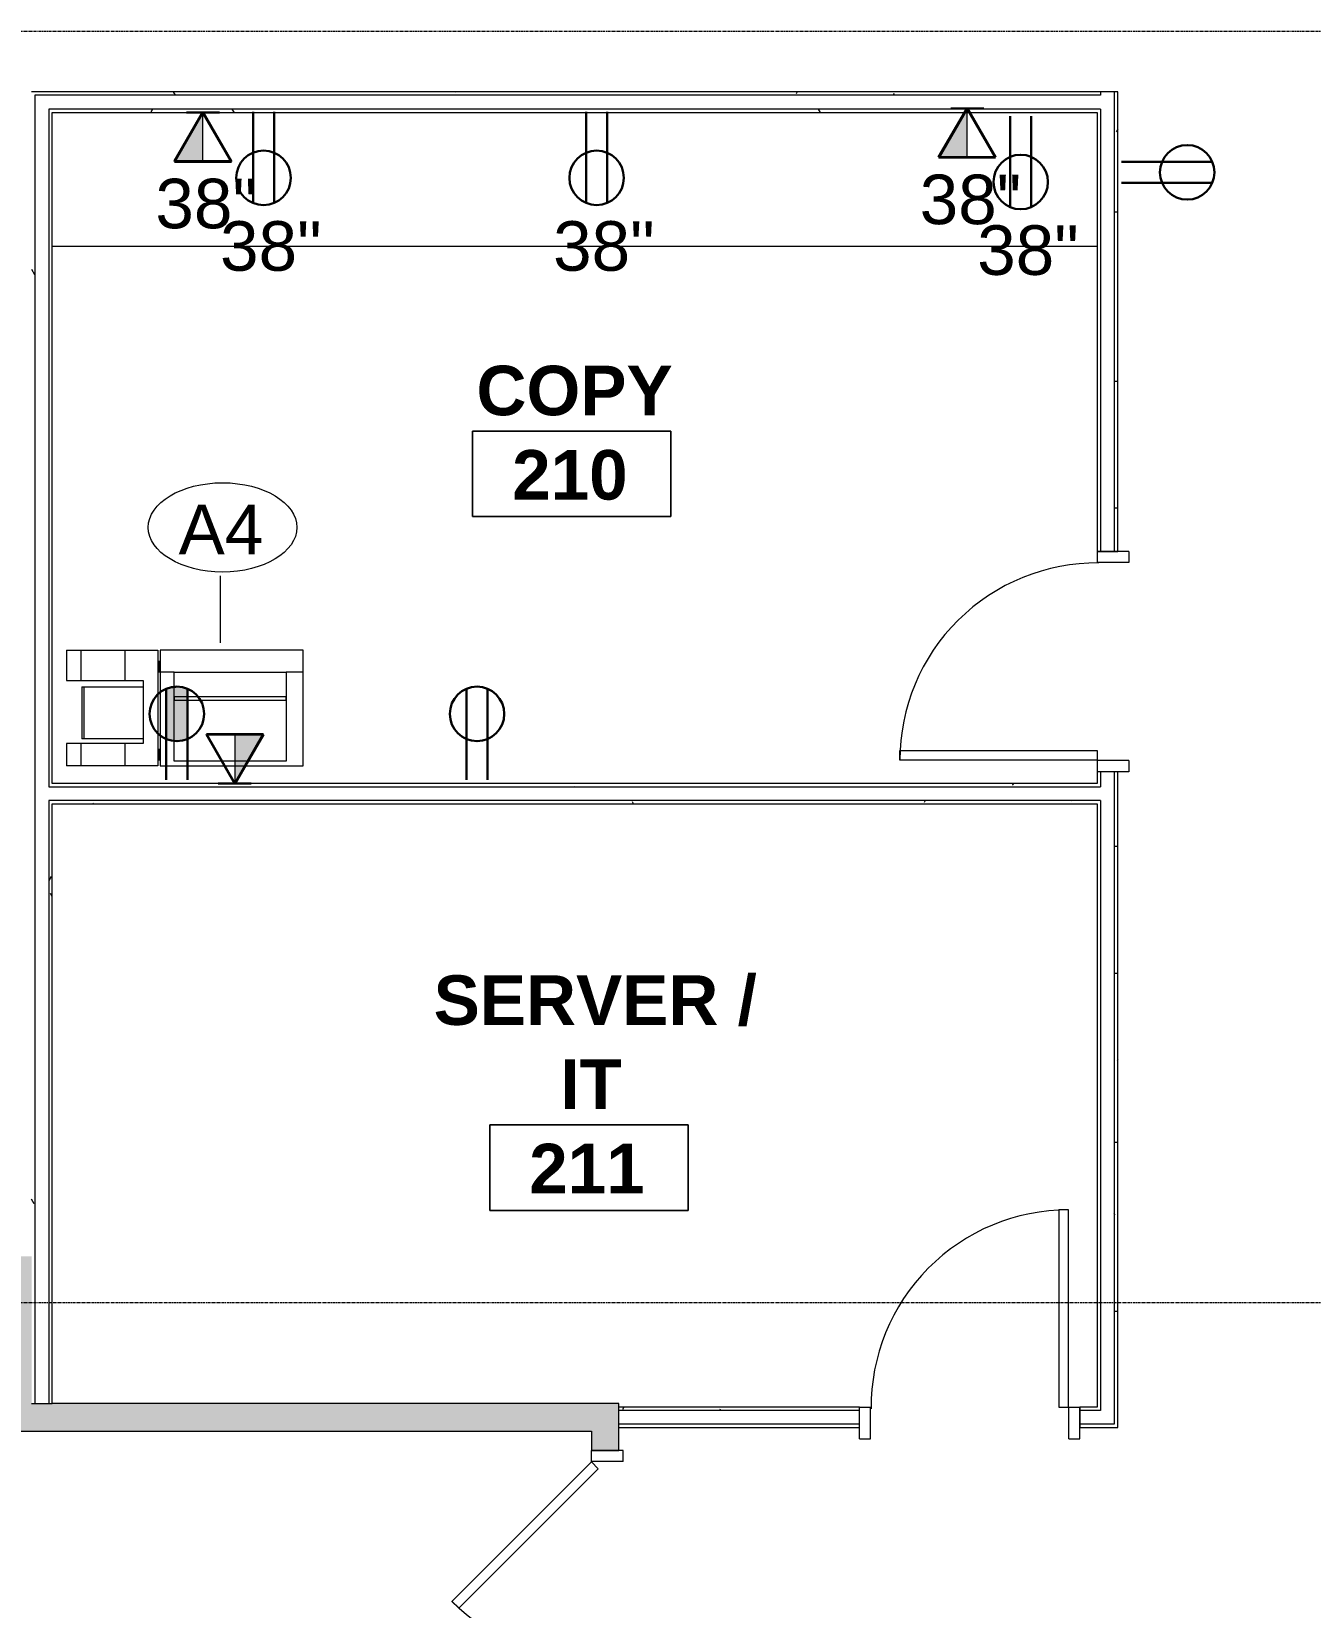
# Model space of a CAD drawing. Header units: inches. Extents: x 29752 to 31446, y 4278 to 5722.
# Drawn here: x 30570.3 to 30802.5, y 5061.1 to 5347.3 of the extents above; entities that cross this region are included whole.
import ezdxf

# ---------------------------------------------------------------- set-up
doc = ezdxf.new("R2010")
doc.units = ezdxf.units.IN
doc.header["$MEASUREMENT"] = 0
doc.linetypes.add('Grid Line 1_2_', pattern=[0.875, 0.5, -0.125, 0.125, -0.125])
for name, color, linetype, lineweight in [('A-ANNO-NOTE', 131, 'Continuous', 30), ('A-AREA-IDEN', 2, 'Continuous', 9), ('A-DOOR', 31, 'Continuous', 13), ('A-DOOR-FRAM', 31, 'Continuous', 20), ('A-WALL', 113, 'Continuous', 13), ('A-WALL-PATT', 111, 'Continuous', 13), ('I-WALL', 2, 'Continuous', 13), ('Q-CASE', 31, 'Continuous', 9), ('Q-SPCQ', 91, 'Continuous', 9), ('Q-SPCQ-IDEN', 132, 'Continuous', 9), ('S-GRID', 1, 'Continuous', 9)]:
    doc.layers.add(name, color=color, linetype=linetype, lineweight=lineweight)
doc.styles.add('Arial', font='arial.ttf', dxfattribs={"height": 9})
doc.styles.add('Swis721 Lt BT', font='swissl.ttf', dxfattribs={"height": 9})
doc.styles.add('Swis721 Lt BT_B', font='', dxfattribs={"height": 9})
doc.styles.get('Swis721 Lt BT_B').set_extended_font_data('Swis721 Lt BT', bold=True)
pattern_1 = [(0, (0, 0), (30.72, 7.68), [1.267, -21.773, 1.267, -21.773, -122.88]), (0, (0, 0), (30.72, 7.68), [-46.08, 1.267, -44.813, 1.267, -21.773, -53.76]), (0, (0, 0), (30.72, 7.68), [-115.2, 1.267, -14.093, 1.267, -37.133]), (120, (11.52, 3.84), (-22.0110751, 22.7643004), [1.267, -21.773, 1.267, -21.773, -122.88]), (120, (11.52, 3.84), (-22.0110751, 22.7643004), [-46.08, 1.267, -44.813, 1.267, -21.773, -53.76]), (120, (11.52, 3.84), (-22.0110751, 22.7643004), [-115.2, 1.267, -14.093, 1.267, -37.133]), (240, (15.36, 19.2), (-8.7089249, -30.4443004), [1.267, -21.773, 1.267, -21.773, -122.88]), (240, (15.36, 19.2), (-8.7089249, -30.4443004), [-46.08, 1.267, -44.813, 1.267, -21.773, -53.76]), (240, (15.36, 19.2), (-8.7089249, -30.4443004), [-115.2, 1.267, -14.093, 1.267, -37.133])]

# ---------------------------------------------------------------- blocks, each defined once
blk = doc.blocks.new('Single Flush - OTJ_SOLIDFLUSH_ALUM-5854607-FIRST FLOOR POWER _ SIGNAL')
at = {"layer": 'A-DOOR', "lineweight": 20}
for p, q in [((-7.42, 27.82), (-8.65, 26.59)), ((-8.65, 26.59), (16.67, 1.26)), ((17.91, 2.5), (-7.42, 27.82)), ((16.67, 1.26), (17.91, 2.5))]:
    blk.add_line(p, q, dxfattribs=at)
at = {"layer": 'A-DOOR', "lineweight": 9}
blk.add_arc((17.91, 2.5), 35.81, 135, 180.5, dxfattribs=at)
at = {"layer": 'A-DOOR-FRAM'}
for p, q in [((-20, -3.25), (-20, 2.5)), ((-20, 2.5), (-18, 2.5)), ((-18, -3.25), (-18, 2.5)), ((18, -3.25), (18, 2.5)), ((18, 2.5), (20, 2.5)), ((20, -3.25), (20, 2.5)), ((-20, -3.25), (-18, -3.25)), ((18, -3.25), (20, -3.25))]:
    blk.add_line(p, q, dxfattribs=at)
blk = doc.blocks.new('Single Flush - OTJ_SOLIDFLUSH_ALUM-5854608-FIRST FLOOR POWER _ SIGNAL')
at = {"layer": 'A-DOOR', "lineweight": 20}
for p, q in [((16.15625, 37.6875), (16.15625, 1.875)), ((17.90625, 37.6875), (16.15625, 37.6875)), ((17.90625, 1.875), (17.90625, 37.6875)), ((16.15625, 1.875), (17.90625, 1.875))]:
    blk.add_line(p, q, dxfattribs=at)
at = {"layer": 'A-DOOR', "lineweight": 9}
blk.add_arc((17.90625, 1.875), 35.8125, 90, 180.5, dxfattribs=at)
at = {"layer": 'A-DOOR-FRAM'}
for p, q in [((-20, -3.875), (-20, 1.875)), ((-20, 1.875), (-18, 1.875)), ((-18, -3.875), (-18, 1.875)), ((18.000004, -3.875), (18.000004, 1.875)), ((18.000004, 1.875), (20.000004, 1.875)), ((20.000004, -3.875), (20.000004, 1.875)), ((-20, -3.875), (-18, -3.875)), ((18.000004, -3.875), (20.000004, -3.875))]:
    blk.add_line(p, q, dxfattribs=at)
blk = doc.blocks.new('C-Counter Top - ADJ HEIGHT-5951094-FIRST FLOOR POWER _ SIGNAL')
at = {"layer": 'Q-CASE'}
blk.add_line((-46.01, -25), (143.7, -25), dxfattribs=at)
blk = doc.blocks.new('Single Flush - OTJ_SOLIDFLUSH_ALUM-5854609-FIRST FLOOR POWER _ SIGNAL')
at = {"layer": 'A-DOOR', "lineweight": 20}
for p, q in [((16.15625, -1.875), (17.90625, -1.875)), ((16.15625, -37.6875), (16.15625, -1.875)), ((17.90625, -1.875), (17.90625, -37.6875)), ((17.90625, -37.6875), (16.15625, -37.6875))]:
    blk.add_line(p, q, dxfattribs=at)
at = {"layer": 'A-DOOR', "lineweight": 9}
blk.add_arc((17.90625, -1.875), 35.8125, 179.5, 270, dxfattribs=at)
at = {"layer": 'A-DOOR-FRAM'}
for p, q in [((-20, 3.875), (-20, -1.875)), ((-20, 3.875), (-18, 3.875)), ((-18, 3.875), (-18, -1.875)), ((18.000004, 3.875), (18.000004, -1.875)), ((18.000004, 3.875), (20.000004, 3.875)), ((20.000004, 3.875), (20.000004, -1.875)), ((-20, -1.875), (-18, -1.875)), ((18.000004, -1.875), (20.000004, -1.875))]:
    blk.add_line(p, q, dxfattribs=at)
blk = doc.blocks.new('A-Copier-Floor - A-Copier-Floor-6426861-FIRST FLOOR POWER _ SIGNAL')
at = {"layer": 'Q-SPCQ'}
for p, q in [((-30.09, 9.53), (-27.49, 9.53)), ((-30.09, 9.53), (-30.09, 3.97)), ((-27.49, 9.53), (-19.49, 9.53)), ((-27.49, 9.53), (-27.49, 3.97)), ((-19.49, 9.53), (-13.49, 9.53)), ((-19.49, 9.53), (-19.49, 3.97)), ((-13.49, 9.53), (-13.49, -11.47)), ((12.91, 9.53), (-13.09, 9.53)), ((-13.09, 9.53), (-13.09, 5.51)), ((12.91, 5.51), (12.91, 9.53)), ((-13.29, 7.53), (-13.29, 5.51)), ((-13.29, 7.53), (-13.1, 7.53)), ((-30.09, 3.97), (-27.49, 3.97)), ((-27.49, 3.97), (-19.49, 3.97)), ((-19.49, 3.97), (-16.13, 3.97)), ((-16.13, 3.97), (-16.13, -7.47)), ((-13.1, 5.51), (-13.29, 5.51)), ((-10.52, 5.51), (-13.09, 5.51)), ((-13.09, 5.51), (-13.09, -11.47)), ((-10.52, -10.67), (-10.52, 5.51)), ((-10.52, 5.51), (9.82, 5.51)), ((12.91, 5.51), (9.82, 5.51)), ((9.82, 5.51), (9.82, -10.67)), ((12.91, -11.47), (12.91, 5.51)), ((-27.26, 2.84), (-26.84, 2.84)), ((-27.26, 2.84), (-27.26, -6.6)), ((-26.84, 2.84), (-16.13, 2.84)), ((-26.84, -6.6), (-26.84, 2.84)), ((9.82, 1.03), (-10.52, 1.03)), ((-10.52, 1.03), (-10.52, 0.4)), ((-10.52, 0.4), (9.82, 0.4)), ((9.82, 0.4), (9.82, 1.03)), ((-27.49, -7.47), (-30.09, -7.47)), ((-30.09, -7.47), (-30.09, -11.47)), ((-19.49, -7.47), (-27.49, -7.47)), ((-27.49, -7.47), (-27.49, -11.47)), ((-26.84, -6.6), (-27.26, -6.6)), ((-16.13, -6.6), (-26.84, -6.6)), ((-16.13, -7.47), (-19.49, -7.47)), ((-19.49, -7.47), (-19.49, -11.47)), ((-13.29, -8.47), (-13.29, -10.49)), ((-13.29, -8.47), (-13.1, -8.47)), ((-13.1, -10.49), (-13.29, -10.49)), ((9.82, -10.67), (-10.52, -10.67)), ((-27.49, -11.47), (-30.09, -11.47)), ((-19.49, -11.47), (-27.49, -11.47)), ((-13.49, -11.47), (-19.49, -11.47)), ((-13.09, -11.47), (12.91, -11.47))]:
    blk.add_line(p, q, dxfattribs=at)
blk = doc.blocks.new('Room Tag - Room Name and Number-3379422-FIRST FLOOR POWER _ SIGNAL')
at = {"layer": 'A-AREA-IDEN'}
for p, q in [((-0.1881, -0.1636), (-0.1881, -0.0018)), ((-0.1881, -0.0018), (0.1869, -0.0018)), ((0.1869, -0.0018), (-0.1881, -0.0018)), ((-0.1881, -0.0018), (-0.1881, -0.1636)), ((0.1869, -0.0018), (0.1869, -0.1636)), ((0.1869, -0.1636), (0.1869, -0.0018)), ((0.1869, -0.1636), (-0.1881, -0.1636)), ((-0.1881, -0.1636), (0.1869, -0.1636))]:
    blk.add_line(p, q, dxfattribs=at)
blk = doc.blocks.new('Appliance_Specialty Equipment Tag - Standard-3515593-FIRST FLOOR POWER _ SIGNAL')
at = {"layer": 'Q-SPCQ-IDEN'}
blk.add_ellipse((-0.0499, 0.0037), major_axis=(-0.1406, 0), ratio=0.600473, dxfattribs=at)

msp = doc.modelspace()

# ---------------------------------------------------------------- hatches: boundary and pattern name
at = {"layer": 'A-ANNO-NOTE', "lineweight": 9}
for points in [[(30601.42, 5323.76), (30601.42, 5332.69), (30596.27, 5323.76)], [(30740.2, 5324.51), (30740.2, 5333.44), (30735.04, 5324.51)], [(30594.81, 5227.93), (30597.62, 5228.26), (30595.37, 5228.14)], [(30594.81, 5227.93), (30598.56, 5227.95), (30597.62, 5228.26)], [(30598.65, 5227.91), (30598.56, 5227.95), (30594.81, 5227.93)], [(30594.81, 5218.84), (30598.65, 5227.91), (30594.81, 5227.93)], [(30594.9, 5218.8), (30598.65, 5227.91), (30594.81, 5218.84)], [(30595, 5218.77), (30598.65, 5227.91), (30594.9, 5218.8)], [(30595.09, 5218.73), (30598.65, 5227.91), (30595, 5218.77)], [(30595.18, 5218.7), (30598.65, 5227.91), (30595.09, 5218.73)], [(30595.28, 5218.67), (30598.65, 5227.91), (30595.18, 5218.7)], [(30595.37, 5218.64), (30598.65, 5227.91), (30595.28, 5218.67)], [(30595.37, 5228.14), (30597.62, 5228.26), (30597.03, 5228.34)], [(30595.46, 5218.62), (30598.65, 5227.91), (30595.37, 5218.64)], [(30595.56, 5218.59), (30598.65, 5227.91), (30595.46, 5218.62)], [(30595.66, 5218.57), (30598.65, 5227.91), (30595.56, 5218.59)], [(30595.75, 5218.55), (30598.65, 5227.91), (30595.66, 5218.57)], [(30595.85, 5218.53), (30598.65, 5227.91), (30595.75, 5218.55)], [(30595.95, 5218.52), (30598.65, 5227.91), (30595.85, 5218.53)], [(30596.04, 5218.5), (30598.65, 5227.91), (30595.95, 5218.52)], [(30596.14, 5218.49), (30598.65, 5227.91), (30596.04, 5218.5)], [(30596.24, 5218.48), (30598.65, 5227.91), (30596.14, 5218.49)], [(30596.34, 5218.47), (30598.65, 5227.91), (30596.24, 5218.48)], [(30596.43, 5218.46), (30598.65, 5227.91), (30596.34, 5218.47)], [(30596.53, 5218.46), (30598.65, 5227.91), (30596.43, 5218.46)], [(30596.63, 5218.46), (30598.65, 5227.91), (30596.53, 5218.46)], [(30596.73, 5218.45), (30598.65, 5227.91), (30596.63, 5218.46)], [(30596.73, 5218.45), (30596.83, 5218.46), (30598.65, 5227.91)], [(30596.83, 5218.46), (30596.93, 5218.46), (30598.65, 5227.91)], [(30596.93, 5218.46), (30597.02, 5218.46), (30598.65, 5227.91)], [(30597.02, 5218.46), (30597.12, 5218.47), (30598.65, 5227.91)], [(30597.12, 5218.47), (30597.22, 5218.48), (30598.65, 5227.91)], [(30597.22, 5218.48), (30597.32, 5218.49), (30598.65, 5227.91)], [(30597.32, 5218.49), (30597.42, 5218.5), (30598.65, 5227.91)], [(30597.42, 5218.5), (30597.51, 5218.52), (30598.65, 5227.91)], [(30597.51, 5218.52), (30597.61, 5218.53), (30598.65, 5227.91)], [(30597.61, 5218.53), (30597.71, 5218.55), (30598.65, 5227.91)], [(30598.56, 5227.95), (30598.37, 5228.03), (30597.62, 5228.26)], [(30597.71, 5218.55), (30597.8, 5218.57), (30598.65, 5227.91)], [(30597.8, 5218.57), (30597.9, 5218.59), (30598.65, 5227.91)], [(30597.9, 5218.59), (30597.99, 5218.62), (30598.65, 5227.91)], [(30597.99, 5218.62), (30598.09, 5218.64), (30598.65, 5227.91)], [(30598.09, 5218.64), (30598.18, 5218.67), (30598.65, 5227.91)], [(30598.18, 5218.67), (30598.28, 5218.7), (30598.65, 5227.91)], [(30598.28, 5218.7), (30598.37, 5218.73), (30598.65, 5227.91)], [(30598.37, 5218.73), (30598.46, 5218.77), (30598.65, 5227.91)], [(30598.46, 5218.77), (30598.55, 5218.8), (30598.65, 5227.91)], [(30598.55, 5218.8), (30598.65, 5218.84), (30598.65, 5227.91)], [(30607.28, 5210.72), (30612.43, 5219.65), (30607.28, 5219.65)]]:
    msp.add_hatch(color=256, dxfattribs=at).paths.add_polyline_path(points, flags=0)
at = {"layer": 'A-WALL'}
msp.add_hatch(color=250, dxfattribs=at).paths.add_polyline_path([(30568.36, 5098.14), (30570.34, 5098.14), (30570.34, 5124.89), (30540.46, 5124.89), (30540.46, 5098.14), (30544.36, 5098.14)], flags=0)
at = {"layer": 'A-WALL-PATT', "lineweight": 9}
h = msp.add_hatch(dxfattribs=at)
h.set_pattern_fill('FP_1', color=256, style=0, pattern_type=2)
h.set_pattern_definition(pattern_1)
h.paths.add_polyline_path([(30570.96, 5098.14), (30570.96, 5336.37), (30570.34, 5336.37), (30570.34, 5098.14)], flags=0)
h = msp.add_hatch(dxfattribs=at)
h.set_pattern_fill('FP_1', color=256, style=0, pattern_type=2)
h.set_pattern_definition(pattern_1)
h.paths.add_polyline_path([(30574.09, 5335.75), (30763.8, 5335.75), (30763.8, 5336.37), (30570.96, 5336.37), (30570.96, 5335.75), (30573.46, 5335.75)], flags=0)
h = msp.add_hatch(dxfattribs=at)
h.set_pattern_fill('FP_1', color=256, style=0, pattern_type=2)
h.set_pattern_definition(pattern_1)
h.paths.add_polyline_path([(30767.55, 5093.77), (30767.55, 5212.91), (30766.93, 5212.91), (30766.93, 5093.77)], flags=0)
h.paths.add_polyline_path([(30767.55, 5252.91), (30767.55, 5336.37), (30766.93, 5336.37), (30766.93, 5252.91)], flags=0)
h = msp.add_hatch(dxfattribs=at)
h.set_pattern_fill('FP_1', color=256, style=0, pattern_type=2)
h.set_pattern_definition(pattern_1)
h.paths.add_polyline_path([(30573.46, 5098.14), (30574.09, 5098.14), (30574.09, 5207.66), (30573.46, 5207.66), (30573.46, 5098.17)], flags=0)
h.paths.add_polyline_path([(30573.52, 5210.16), (30574.09, 5210.16), (30574.09, 5333.25), (30573.46, 5333.25), (30573.46, 5210.16)], flags=0)
h = msp.add_hatch(dxfattribs=at)
h.set_pattern_fill('FP_1', color=256, style=0, pattern_type=2)
h.set_pattern_definition(pattern_1)
h.paths.add_polyline_path([(30706.02, 5332.62), (30763.8, 5332.62), (30763.8, 5333.25), (30574.09, 5333.25), (30574.09, 5332.62), (30601.81, 5332.62)], flags=0)
h = msp.add_hatch(dxfattribs=at)
h.set_pattern_fill('FP_1', color=256, style=0, pattern_type=2)
h.set_pattern_definition(pattern_1)
h.paths.add_polyline_path([(30619.68, 5210.16), (30763.8, 5210.16), (30763.8, 5210.79), (30574.09, 5210.79), (30574.09, 5210.16), (30601.81, 5210.16)], flags=0)
h = msp.add_hatch(dxfattribs=at)
h.set_pattern_fill('FP_1', color=256, style=0, pattern_type=2)
h.set_pattern_definition(pattern_1)
h.paths.add_polyline_path([(30706.02, 5207.04), (30763.8, 5207.04), (30763.8, 5207.66), (30574.09, 5207.66), (30574.09, 5207.04), (30653.91, 5207.04)], flags=0)
msp.add_hatch(color=7, dxfattribs=at).paths.add_polyline_path([(30601.81, 5093.14), (30676.99, 5093.14), (30676.99, 5098.14), (30147.11, 5098.14), (30147.11, 5093.14), (30571.36, 5093.14)], flags=0)
h = msp.add_hatch(dxfattribs=at)
h.set_pattern_fill('FP_1', color=256, style=0, pattern_type=2)
h.set_pattern_definition(pattern_1)
h.paths.add_polyline_path([(30720.68, 5096.89), (30720.68, 5097.52), (30676.99, 5097.52), (30676.99, 5096.89), (30706.02, 5096.89)], flags=0)
h.paths.add_polyline_path([(30760.68, 5096.89), (30763.8, 5096.89), (30763.8, 5097.52), (30760.68, 5097.52)], flags=0)
h = msp.add_hatch(color=7, dxfattribs=at)
h.paths.add_polyline_path([(30676.52, 4793.08), (30676.99, 4793.08), (30676.99, 5049.64), (30671.99, 5049.64), (30671.99, 4793.08), (30674.93, 4793.08)], flags=0)
h.paths.add_polyline_path([(30676.99, 5089.64), (30676.99, 5093.14), (30671.99, 5093.14), (30671.99, 5089.64)], flags=0)

# ---------------------------------------------------------------- linework, layer by layer
at = {"layer": 'A-ANNO-NOTE', "lineweight": 9}
for p, q in [((30601.42, 5332.69), (30596.27, 5323.76)), ((30601.42, 5323.76), (30601.42, 5332.69)), ((30740.2, 5333.44), (30735.04, 5324.51)), ((30740.2, 5324.51), (30740.2, 5333.44)), ((30735.04, 5324.51), (30740.2, 5324.51)), ((30596.27, 5323.76), (30601.42, 5323.76)), ((30594.81, 5227.93), (30594.81, 5218.84)), ((30598.65, 5218.84), (30598.65, 5227.91)), ((30607.28, 5210.72), (30612.43, 5219.65)), ((30612.43, 5219.65), (30607.28, 5219.65)), ((30607.28, 5219.65), (30607.28, 5210.72))]:
    msp.add_line(p, q, dxfattribs=at)
at = {"layer": 'A-ANNO-NOTE'}
for p, q in [((30601.42, 5332.69), (30596.27, 5323.76)), ((30601.46, 5332.62), (30596.31, 5323.69)), ((30598.46, 5332.62), (30604.46, 5332.62)), ((30601.42, 5332.69), (30606.58, 5323.76)), ((30601.46, 5332.62), (30606.62, 5323.69)), ((30610.56, 5332.72), (30610.56, 5316.19)), ((30614.39, 5332.72), (30614.39, 5316.19)), ((30671.02, 5332.72), (30671.02, 5316.19)), ((30674.85, 5332.72), (30674.85, 5316.19)), ((30740.2, 5333.44), (30735.04, 5324.51)), ((30740.24, 5333.37), (30735.08, 5324.44)), ((30737.24, 5333.37), (30743.24, 5333.37)), ((30740.2, 5333.44), (30745.35, 5324.51)), ((30740.24, 5333.37), (30745.39, 5324.44)), ((30748.02, 5331.97), (30748.02, 5315.44)), ((30751.85, 5331.97), (30751.85, 5315.44)), ((30745.35, 5324.51), (30735.04, 5324.51)), ((30745.39, 5324.44), (30735.08, 5324.44)), ((30606.58, 5323.76), (30596.27, 5323.76)), ((30606.62, 5323.69), (30596.31, 5323.69)), ((30768.21, 5323.67), (30784.73, 5323.67)), ((30768.21, 5319.84), (30784.73, 5319.84)), ((30594.81, 5211.44), (30594.81, 5227.97)), ((30594.81, 5211.44), (30594.81, 5227.97)), ((30598.65, 5211.44), (30598.65, 5227.97)), ((30649.31, 5211.44), (30649.31, 5227.97)), ((30653.15, 5211.44), (30653.15, 5227.97)), ((30607.24, 5210.79), (30602.08, 5219.72)), ((30602.08, 5219.72), (30612.39, 5219.72)), ((30607.28, 5210.72), (30602.12, 5219.65)), ((30602.12, 5219.65), (30612.43, 5219.65)), ((30607.24, 5210.79), (30612.39, 5219.72)), ((30607.28, 5210.72), (30612.43, 5219.65)), ((30610.24, 5210.79), (30604.24, 5210.79))]:
    msp.add_line(p, q, dxfattribs=at)
for centre in [(30780.17, 5321.76), (30612.47, 5320.76), (30672.94, 5320.76), (30749.94, 5320.01), (30596.73, 5223.4), (30651.23, 5223.4)]:
    msp.add_circle(centre, 4.95, dxfattribs=at)
at = {"layer": 'A-ANNO-NOTE', "lineweight": 9}
for centre, radius, start, end in [((30596.71, 5223.85), 4.5, 64.5156, 114.9234), ((30596.73, 5223.4), 4.95, 247.2244, 292.7756)]:
    msp.add_arc(centre, radius, start, end, dxfattribs=at)
at = {"layer": 'A-WALL'}
for p, q in [((30570.96, 5335.75), (30570.96, 5098.14)), ((30764.43, 5335.75), (30570.96, 5335.75)), ((30764.43, 5336.37), (30764.43, 5335.75)), ((30766.93, 5336.37), (30766.93, 5252.91)), ((30573.46, 5333.25), (30573.46, 5210.16)), ((30764.43, 5333.25), (30573.46, 5333.25)), ((30764.43, 5333.25), (30764.43, 5252.91)), ((30764.43, 5212.91), (30764.43, 5210.16)), ((30766.93, 5212.91), (30766.93, 5094.39)), ((30573.46, 5210.16), (30764.43, 5210.16)), ((30764.43, 5207.66), (30573.46, 5207.66)), ((30573.46, 5207.66), (30573.46, 5098.14)), ((30764.43, 5207.66), (30764.43, 5096.89)), ((30570.34, 5098.14), (30574.09, 5098.14)), ((30720.68, 5096.89), (30676.99, 5096.89)), ((30764.43, 5096.89), (30760.68, 5096.89)), ((30720.68, 5094.39), (30676.99, 5094.39)), ((30766.93, 5094.39), (30760.68, 5094.39))]:
    msp.add_line(p, q, dxfattribs=at)
at = {"layer": 'I-WALL'}
for p, q in [((30767.55, 5336.37), (30570.34, 5336.37)), ((30767.55, 5252.91), (30767.55, 5336.37)), ((30574.09, 5210.79), (30574.09, 5332.62)), ((30574.09, 5332.62), (30763.8, 5332.62)), ((30763.8, 5332.62), (30763.8, 5252.91)), ((30763.8, 5252.91), (30767.55, 5252.91)), ((30767.55, 5212.91), (30763.8, 5212.91)), ((30763.8, 5212.91), (30763.8, 5210.79)), ((30767.55, 5093.77), (30767.55, 5212.91)), ((30763.8, 5210.79), (30574.09, 5210.79)), ((30574.09, 5207.04), (30763.8, 5207.04)), ((30574.09, 5098.14), (30574.09, 5207.04)), ((30763.8, 5207.04), (30763.8, 5097.52)), ((30720.68, 5097.52), (30676.99, 5097.52)), ((30720.68, 5093.77), (30720.68, 5097.52)), ((30763.8, 5097.52), (30760.68, 5097.52)), ((30760.68, 5097.52), (30760.68, 5093.77)), ((30676.99, 5093.77), (30720.68, 5093.77)), ((30760.68, 5093.77), (30767.55, 5093.77))]:
    msp.add_line(p, q, dxfattribs=at)
at = {"layer": 'I-WALL', "color": 8, "lineweight": 20}
for p, q in [((30676.99, 5098.14), (30574.09, 5098.14)), ((30676.99, 5089.64), (30676.99, 5098.14)), ((30146.49, 5093.14), (30671.99, 5093.14)), ((30671.99, 5093.14), (30671.99, 5089.64)), ((30671.99, 5089.64), (30676.99, 5089.64))]:
    msp.add_line(p, q, dxfattribs=at)
at = {"layer": 'Q-SPCQ-IDEN'}
msp.add_line((30604.62, 5236.32), (30604.62, 5248.48), dxfattribs=at)
at = {"layer": 'S-GRID', "linetype": 'Grid Line 1_2_'}
for p, q in [((31446.27, 5347.34), (29775.66, 5347.34)), ((31446.27, 5116.45), (29775.66, 5116.45))]:
    msp.add_line(p, q, dxfattribs=at)

# ---------------------------------------------------------------- block references
at = {"layer": 'A-AREA-IDEN', "xscale": 95.99999999999994, "yscale": 95.99999999999994, "zscale": 95.99999999999994}
for p in [(30668.49, 5274.93), (30671.59, 5148.93)]:
    msp.add_blockref('Room Tag - Room Name and Number-3379422-FIRST FLOOR POWER _ SIGNAL', p, dxfattribs=at)
at = {"layer": 'A-DOOR'}
for name, p, rotation in [('Single Flush - OTJ_SOLIDFLUSH_ALUM-5854609-FIRST FLOOR POWER _ SIGNAL', (30765.68, 5232.91), 270), ('Single Flush - OTJ_SOLIDFLUSH_ALUM-5854607-FIRST FLOOR POWER _ SIGNAL', (30674.49, 5069.64), 90)]:
    msp.add_blockref(name, p, dxfattribs=dict(at, rotation=rotation))
msp.add_blockref('Single Flush - OTJ_SOLIDFLUSH_ALUM-5854608-FIRST FLOOR POWER _ SIGNAL', (30740.68, 5095.64), dxfattribs=at)
at = {"layer": 'Q-CASE'}
msp.add_blockref('C-Counter Top - ADJ HEIGHT-5951094-FIRST FLOOR POWER _ SIGNAL', (30620.1, 5333.37), dxfattribs=at)
at = {"layer": 'Q-SPCQ'}
msp.add_blockref('A-Copier-Floor - A-Copier-Floor-6426861-FIRST FLOOR POWER _ SIGNAL', (30606.76, 5225.47), dxfattribs=at)
at = {"layer": 'Q-SPCQ-IDEN', "xscale": 95.99999999999994, "yscale": 95.99999999999994, "zscale": 95.99999999999994}
msp.add_blockref('Appliance_Specialty Equipment Tag - Standard-3515593-FIRST FLOOR POWER _ SIGNAL', (30609.82, 5256.92), dxfattribs=at)

# ---------------------------------------------------------------- texts
at = {"layer": 'A-ANNO-NOTE', "lineweight": 9, "char_height": 9, "width": 20.604, "attachment_point": 1, "style": 'Swis721 Lt BT'}
for insert in [(30731.6, 5321.35), (30592.83, 5320.6), (30604.57, 5312.89), (30665.04, 5312.89), (30742.04, 5312.14)]:
    msp.add_mtext('38"', dxfattribs=dict(at, insert=insert))
at = {"layer": 'A-AREA-IDEN', "char_height": 9, "attachment_point": 1, "style": 'Swis721 Lt BT_B'}
for s, insert, width in [('COPY', (30651.12, 5286.64), 41.814), ('210', (30657.6, 5271.32), 25.452), ('SERVER /', (30643.35, 5175.92), 68.175), ('IT', (30666.35, 5160.67), 12.423), ('211', (30660.7, 5145.33), 25.452)]:
    msp.add_mtext(s, dxfattribs=dict(at, insert=insert, width=width))
at = {"layer": 'Q-SPCQ-IDEN', "insert": (30597.04, 5261.38), "char_height": 9, "width": 18.786, "attachment_point": 1, "style": 'Arial'}
msp.add_mtext('A4', dxfattribs=at)

doc.saveas('drawing.dxf')
